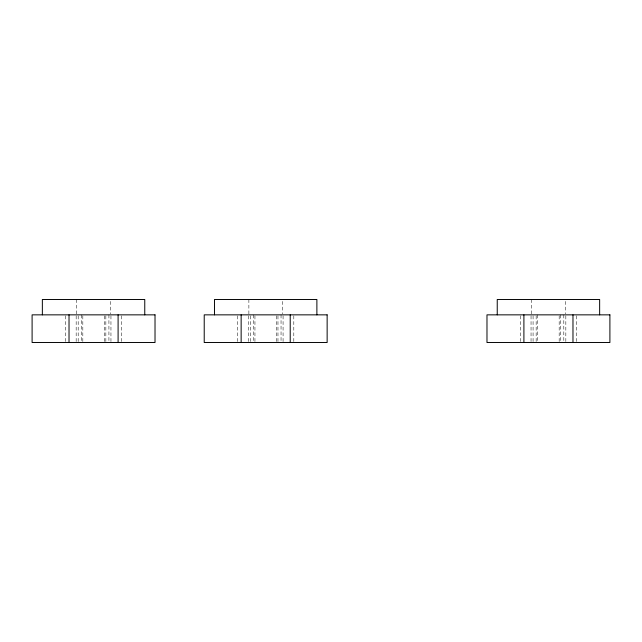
<?xml version="1.0" encoding="UTF-8"?>
<svg xmlns="http://www.w3.org/2000/svg" width="642" height="642" viewBox="0 0 642 642"><rect width="100%" height="100%" fill="white"/><g stroke="black" fill="none" stroke-linecap="round" stroke-linejoin="round"><path stroke-width="0.48" stroke-dasharray="3.21 2.41" d="M576.572 315.84L576.572 341.528M565.835 315.84L565.835 341.528M565.241 301.403L565.241 313.89M563.812 314.853L563.812 341.528M560.739 314.853L560.739 341.528M559.174 315.84L559.174 341.528M537.707 314.853L537.707 341.528M536.15 315.84L536.15 341.528M533.077 315.84L533.077 341.528M531.64 299.485L531.64 313.89M531.046 315.84L531.046 341.528M520.309 315.84L520.309 341.528M293.811 315.84L293.811 341.528M283.074 315.84L283.074 341.528M282.48 301.403L282.48 313.89M281.044 314.853L281.044 341.528M277.97 315.84L277.97 341.528M276.413 315.84L276.413 341.528M254.946 315.84L254.946 341.528M253.381 314.853L253.381 341.528M250.308 315.84L250.308 341.528M248.879 299.485L248.879 313.89M248.285 315.84L248.285 341.528M237.548 315.84L237.548 342.515M121.691 315.84L121.691 341.528M110.954 315.84L110.954 341.528M110.36 301.403L110.36 313.89M108.923 314.853L108.923 341.528M105.85 315.84L105.85 341.528M104.293 315.84L104.293 341.528M82.826 315.84L82.826 341.528M81.261 314.853L81.261 341.528M78.188 315.84L78.188 341.528M76.759 299.485L76.759 313.89M76.165 315.84L76.165 341.528M65.428 315.84L65.428 342.515"/><path stroke-width="0.96" d="M599.644 314.853L599.644 299.485L497.237 299.485L497.237 314.853M572.977 314.853L572.977 342.515M523.904 314.853L523.904 342.515M316.883 314.853L316.883 299.485L214.476 299.485L214.476 314.853M290.216 314.853L290.216 342.515M241.143 314.853L241.143 342.515M144.763 314.853L144.763 299.485L42.356 299.485L42.356 314.853M118.096 314.853L118.096 342.515M69.023 314.853L69.023 342.515M155.019 314.853L32.1 314.853L32.1 342.515L155.019 342.515L155.019 314.853M327.139 314.853L204.22 314.853L204.22 342.515L327.139 342.515L327.139 314.853M609.9 314.853L486.981 314.853L486.981 342.515L609.9 342.515L609.9 314.853"/></g></svg>
